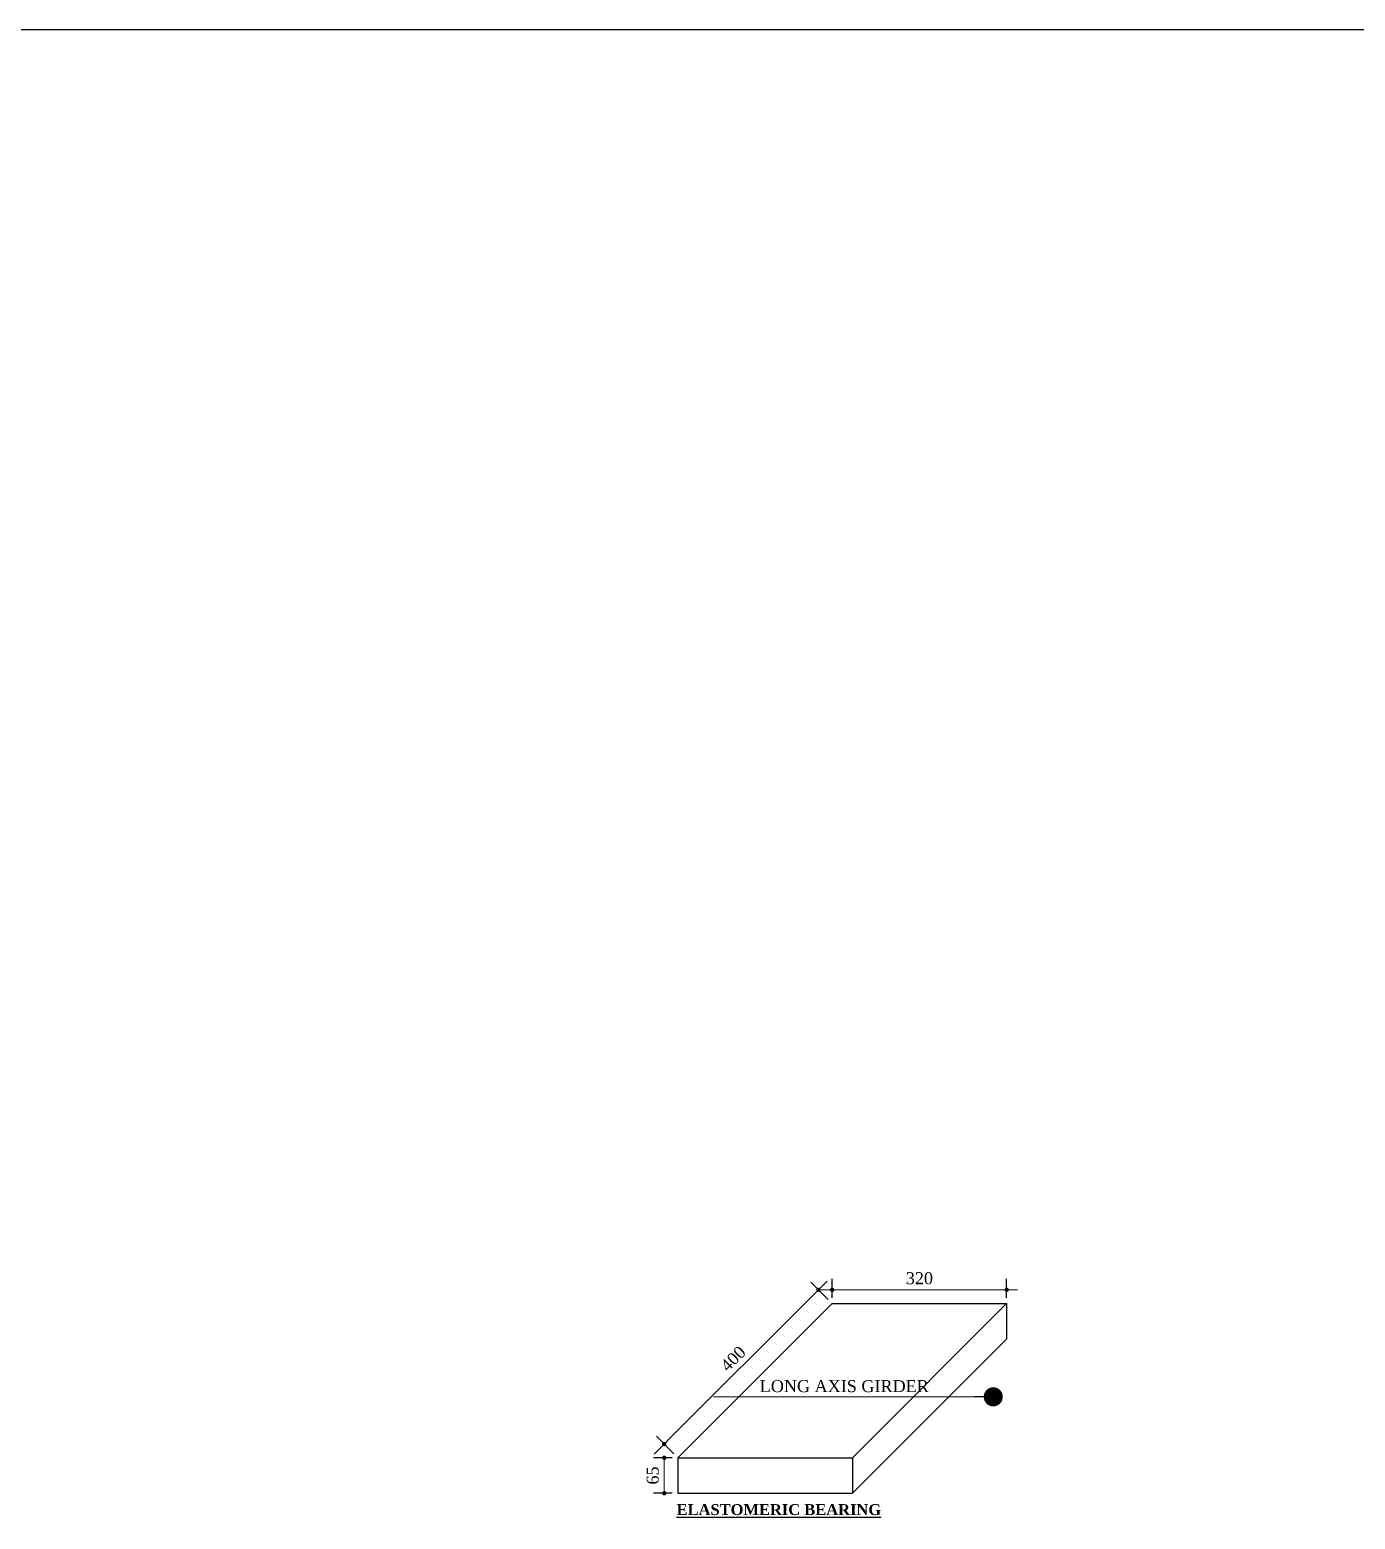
# Model space of a CAD drawing. Header units: millimetres. Extents: x -29779 to 80452, y -13100 to 39577.
# Drawn here: x -14946 to -12515, y 20084 to 22815 of the extents above; entities that cross this region are included whole.
import ezdxf

# ---------------------------------------------------------------- set-up
doc = ezdxf.new("R2010")
doc.units = ezdxf.units.MM
doc.header["$LTSCALE"] = 3
for name, color, linetype in [('Bearing  peat', 11, 'Continuous'), ('Girder Line', 11, 'Continuous'), ('Text', 7, 'Continuous')]:
    doc.layers.add(name, color=color, linetype=linetype)
doc.layers.add('Dimision', color=4, linetype='Continuous', lineweight=13)
doc.styles.get("Standard").update_dxf_attribs({"font": 'times.ttf'})
doc.dimstyles.new('ISO-25', dxfattribs={"dimtxt": 15, "dimasz": 15, "dimexe": 20, "dimexo": 10.625, "dimgap": 15, "dimtad": 1, "dimdec": 1, "dimdsep": 46, "dimtxsty": 'Standard', "dimblk": 'DOT', "dimcen": 2.5, "dimclrd": 256, "dimclre": 256, "dimclrt": 256, "dimadec": 0, "dimazin": 0, "dimtfac": 1, "dimtdec": 1, "dimtix": 1, "dimtmove": 0, "dimatfit": 3, "dimldrblk": 'DOT', "dimfxl": 1, "dimlwd": -1, "dimarcsym": 0})

# ---------------------------------------------------------------- blocks, each defined once
blk = doc.blocks.new('_Dot')
at = {"color": 0, "linetype": 'ByBlock', "lineweight": -2}
blk.add_line((-0.5, 0), (-1, 0), dxfattribs=at)
at = {"color": 0, "linetype": 'ByBlock', "const_width": 0.5}
blk.add_lwpolyline([(-0.25, 0, 1), (0.25, 0, 1)], format="xyb", close=True, dxfattribs=at)
blk = doc.blocks.new('*D677')
at = {"layer": 'Defpoints', "color": 0, "linetype": 'Continuous', "transparency": 16777216}
for p in [(-13756.9, 20196.2), (-13782.1, 20131.2), (-13756.9, 20131.2)]:
    blk.add_point(p, dxfattribs=at)
at = {"layer": 'Dimision', "linetype": 'Continuous', "lineweight": -2, "transparency": 16777216}
for p, q in [((-13767.5, 20196.2), (-13802.1, 20196.2)), ((-13767.5, 20131.2), (-13802.1, 20131.2))]:
    blk.add_line(p, q, dxfattribs=at)
at = {"layer": 'Dimision', "linetype": 'Continuous', "transparency": 16777216}
blk.add_line((-13782.1, 20188.2), (-13782.1, 20139.2), dxfattribs=at)
at = {"layer": 'Dimision', "linetype": 'Continuous', "transparency": 16777216, "xscale": 8, "yscale": 8, "zscale": 8}
for p, rotation in [((-13782.1, 20196.2), 90), ((-13782.1, 20131.2), 270)]:
    blk.add_blockref('_Dot', p, dxfattribs=dict(at, rotation=rotation))
at = {"layer": 'Dimision', "linetype": 'Continuous', "lineweight": 0, "transparency": 16777216, "insert": (-13803.3, 20163.7), "char_height": 22, "attachment_point": 5, "rotation": 90}
blk.add_mtext('65', dxfattribs=at)
blk = doc.blocks.new('*D736')
at = {"layer": 'Defpoints', "color": 0, "linetype": 'Continuous', "transparency": 16777216}
for p in [(-13474.1, 20479), (-13782.1, 20221.4), (-13756.9, 20196.2)]:
    blk.add_point(p, dxfattribs=at)
at = {"layer": 'Dimision', "linetype": 'Continuous', "lineweight": -2, "transparency": 16777216}
for p, q in [((-13481.6, 20486.6), (-13513.4, 20518.4)), ((-13764.4, 20203.7), (-13796.3, 20235.6))]:
    blk.add_line(p, q, dxfattribs=at)
at = {"layer": 'Dimision', "linetype": 'Continuous', "transparency": 16777216}
blk.add_line((-13504.9, 20498.6), (-13776.5, 20227.1), dxfattribs=at)
at = {"layer": 'Dimision', "linetype": 'Continuous', "transparency": 16777216, "xscale": 8, "yscale": 8, "zscale": 8}
for p, rotation in [((-13499.3, 20504.3), 45.00000000000016), ((-13782.1, 20221.4), 225.0000000000001)]:
    blk.add_blockref('_Dot', p, dxfattribs=dict(at, rotation=rotation))
at = {"layer": 'Dimision', "linetype": 'Continuous', "lineweight": 0, "transparency": 16777216, "insert": (-13655.7, 20377.8), "char_height": 22, "attachment_point": 5, "rotation": 45}
blk.add_mtext('400', dxfattribs=at)
blk = doc.blocks.new('*D737')
at = {"layer": 'Defpoints', "color": 0, "linetype": 'Continuous', "transparency": 16777216}
for p in [(-13154.1, 20504.3), (-13474.1, 20479), (-13154.1, 20479)]:
    blk.add_point(p, dxfattribs=at)
at = {"layer": 'Dimision', "linetype": 'Continuous', "lineweight": -2, "transparency": 16777216}
for p, q in [((-13474.1, 20489.7), (-13474.1, 20524.3)), ((-13154.1, 20489.7), (-13154.1, 20524.3))]:
    blk.add_line(p, q, dxfattribs=at)
at = {"layer": 'Dimision', "linetype": 'Continuous', "transparency": 16777216}
blk.add_line((-13466.1, 20504.3), (-13162.1, 20504.3), dxfattribs=at)
at = {"layer": 'Dimision', "linetype": 'Continuous', "transparency": 16777216, "xscale": 8, "yscale": 8, "zscale": 8, "rotation": 180}
blk.add_blockref('_Dot', (-13474.1, 20504.3), dxfattribs=at)
at = {"layer": 'Dimision', "linetype": 'Continuous', "transparency": 16777216, "xscale": 8, "yscale": 8, "zscale": 8}
blk.add_blockref('_Dot', (-13154.1, 20504.3), dxfattribs=at)
at = {"layer": 'Dimision', "linetype": 'Continuous', "lineweight": 0, "transparency": 16777216, "insert": (-13314.1, 20525.4), "char_height": 22, "attachment_point": 5}
blk.add_mtext('320', dxfattribs=at)

msp = doc.modelspace()

# ---------------------------------------------------------------- linework, layer by layer
at = {"layer": 'Bearing  peat', "linetype": 'Continuous', "ltscale": 3}
for p, q in [((-13756.92, 20196.2), (-13474.08, 20479.04)), ((-13474.08, 20479.04), (-13154.08, 20479.04)), ((-13436.92, 20196.2), (-13154.08, 20479.04)), ((-13154.08, 20479.04), (-13154.08, 20414.04)), ((-13436.92, 20131.2), (-13154.08, 20414.04)), ((-13756.92, 20196.2), (-13436.92, 20196.2)), ((-13756.92, 20196.2), (-13756.92, 20131.2)), ((-13436.92, 20196.2), (-13436.92, 20131.2)), ((-13756.92, 20131.2), (-13436.92, 20131.2))]:
    msp.add_line(p, q, dxfattribs=at)
at = {"layer": 'Defpoints', "linetype": 'Continuous', "ltscale": 3}
msp.add_lwpolyline([(-20319.82, 17030.49), (-9487.28, 17030.49), (-9487.28, 22815.13), (-20319.82, 22815.13)], close=True, dxfattribs=at)
at = {"layer": 'Dimision', "linetype": 'Continuous', "lineweight": 0}
for p, q in [((-13499.29, 20504.25), (-13483.18, 20520.25)), ((-13474.08, 20504.25), (-13494.08, 20504.25)), ((-13154.08, 20504.25), (-13134.08, 20504.25)), ((-13782.13, 20221.41), (-13800.83, 20202.75))]:
    msp.add_line(p, q, dxfattribs=at)

# ---------------------------------------------------------------- texts
at = {"layer": 'Girder Line', "insert": (-13606.98, 20338.64), "char_height": 22, "width": 634.4051, "attachment_point": 1}
msp.add_mtext('{\\fTimes New Roman|b0|i0|c0|p18;LONG AXIS GIRDER}', dxfattribs=at)
at = {"layer": 'Text', "insert": (-13759.46, 20111.21), "char_height": 20, "width": 691.0118, "attachment_point": 1}
msp.add_mtext('{\\fTimes New Roman|b1|i0|c0|p18;\\LELASTOMERIC BEARING}', dxfattribs=at)

# ---------------------------------------------------------------- dimensions: what is measured, and where the dimension line sits
at = {"layer": 'Dimision', "linetype": 'Continuous', "lineweight": 0}
dim = msp.add_aligned_dim(p1=(-13474.08, 20479.04), p2=(-13756.92, 20196.2), distance=-35.65, dimstyle='ISO-25', override={"dimtxt": 22, "dimasz": 8, "dimgap": 10}, dxfattribs=at)
dim.commit()
dim.dimension.update_dxf_attribs({"geometry": '*D736', "text_midpoint": (-13655.69, 20377.81)})
dim = msp.add_linear_dim(base=(-13154.08, 20504.25), p1=(-13474.08, 20479.04), p2=(-13154.08, 20479.04), dimstyle='ISO-25', override={"dimtxt": 22, "dimasz": 8, "dimgap": 10}, dxfattribs=at)
dim.commit()
dim.dimension.update_dxf_attribs({"geometry": '*D737', "text_midpoint": (-13314.08, 20525.44)})
dim = msp.add_linear_dim(base=(-13782.13, 20131.2), p1=(-13756.92, 20196.2), p2=(-13756.92, 20131.2), angle=90, dimstyle='ISO-25', override={"dimtxt": 22, "dimasz": 8, "dimgap": 10}, dxfattribs=at)
dim.commit()
dim.dimension.update_dxf_attribs({"geometry": '*D677', "text_midpoint": (-13803.32, 20163.7)})

# ---------------------------------------------------------------- leaders
at = {"layer": 'Dimision', "linetype": 'Continuous', "ltscale": 0.1}
msp.add_leader([(-13178.66, 20307.98), (-13692.02, 20307.98)], dimstyle='ISO-25', override={"dimasz": 35, "dimgap": 15, "dimtad": 0}, dxfattribs=at)

doc.saveas('drawing.dxf')
